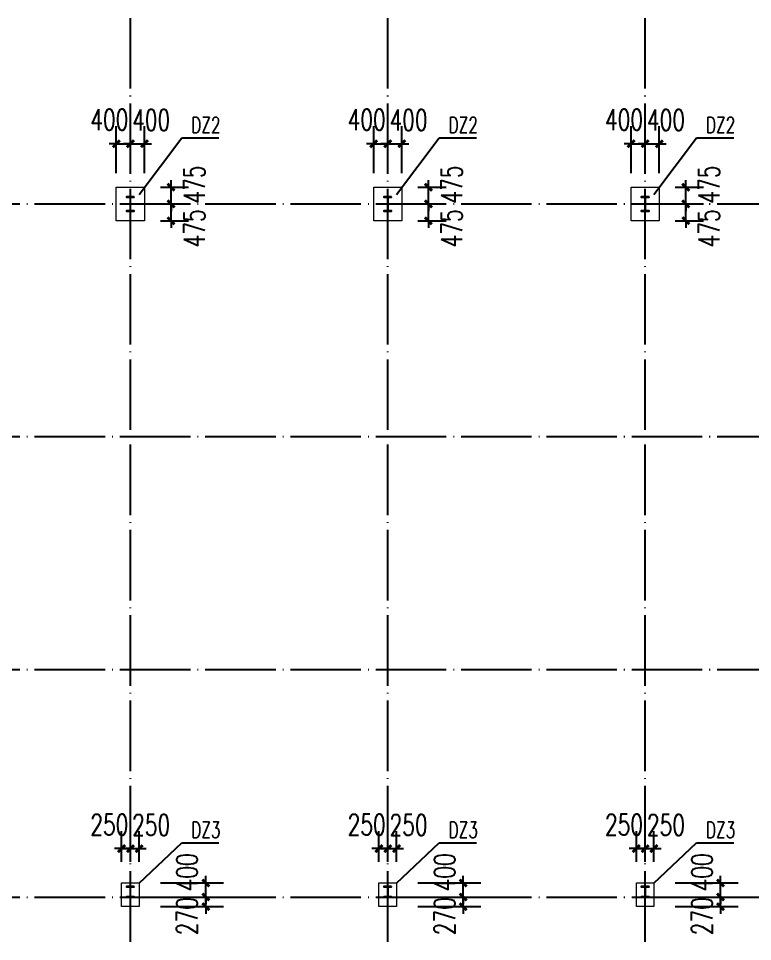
# Model space of a CAD drawing. Extents: x -89996 to 1006241, y -2176 to 440573.
# Drawn here: x 317614 to 338436, y 118822 to 145005 of the extents above; entities that cross this region are included whole.
import ezdxf

# ---------------------------------------------------------------- set-up
doc = ezdxf.new("R2010")
doc.units = 0
doc.header["$LTSCALE"] = 1000
doc.header["$MEASUREMENT"] = 0
doc.linetypes.add('DOTE', pattern=[2.42, 2, -0.2, 0.02, -0.2])
doc.layers.add('BASE_SING', color=7, linetype='Continuous', lineweight=0)
for name, color, linetype in [('DIM_LEAD', 3, 'Continuous'), ('DOTE', 1, 'DOTE'), ('GZ', 50, 'Continuous'), ('WALL', 9, 'Continuous'), ('YCX', 90, 'Continuous')]:
    doc.layers.add(name, color=color, linetype=linetype)
doc.styles.add('_TCH_DIM_T3', font='SIMPLEX', dxfattribs={"width": 0.705882, "bigfont": 'GBCBIG'})
doc.dimstyles.new('TCH-200-1', dxfattribs={"dimtxt": 595, "dimasz": 200, "dimexe": 500, "dimexo": 600, "dimgap": 252.5, "dimtad": 1, "dimdec": 0, "dimzin": 0, "dimdsep": 46, "dimtxsty": '_TCH_DIM_T3', "dimblk": 'ARCHTICK', "dimcen": 0.09, "dimclrd": 3, "dimclre": 3, "dimclrt": 7, "dimazin": 2, "dimtfac": 1, "dimtdec": 0, "dimtix": 1, "dimtmove": 2, "dimatfit": 3, "dimfxl": 0, "dimtolj": 1, "dimtzin": 0, "dimarcsym": 0})

# ---------------------------------------------------------------- blocks, each defined once
blk = doc.blocks.new('A$C3A647AB8')
at = {"layer": 'DOTE'}
for p, q in [((61040, -26.8), (61040, 41826.8)), ((68340, -26.8), (68340, 41826.8)), ((75640, -26.8), (75640, 41826.8)), ((240, 20900), (91240, 20900)), ((240, 14300), (91240, 14300)), ((240, 7700), (91240, 7700)), ((240, 1240), (91240, 1240))]:
    blk.add_line(p, q, dxfattribs=at)
at = {"layer": 'GZ'}
for points in [[(61150, 21100.3), (60930, 21100.3), (60930, 21090.3), (61033.1, 21090.3), (61037, 21085.3), (61037, 20714.9), (61033.1, 20710.3), (60930, 20710.3), (60930, 20700.3), (61150, 20700.3), (61150, 20710.3), (61047, 20710.3), (61043, 20714.7), (61043, 21085.3), (61047, 21090.3), (61150, 21090.3), (61150, 21100.3)], [(68450, 21100.3), (68230, 21100.3), (68230, 21090.3), (68333.1, 21090.3), (68337, 21085.3), (68337, 20714.9), (68333.1, 20710.3), (68230, 20710.3), (68230, 20700.3), (68450, 20700.3), (68450, 20710.3), (68347, 20710.3), (68343, 20714.7), (68343, 21085.3), (68347, 21090.3), (68450, 21090.3), (68450, 21100.3)], [(75750, 21100.3), (75530, 21100.3), (75530, 21090.3), (75633.1, 21090.3), (75637, 21085.3), (75637, 20714.9), (75633.1, 20710.3), (75530, 20710.3), (75530, 20700.3), (75750, 20700.3), (75750, 20710.3), (75647, 20710.3), (75643, 20714.7), (75643, 21085.3), (75647, 21090.3), (75750, 21090.3), (75750, 21100.3)], [(61150, 1540), (60930, 1540), (60930, 1530), (61033.1, 1530), (61037, 1525), (61037, 1254.6), (61033.1, 1250), (60930, 1250), (60930, 1240), (61150, 1240), (61150, 1250), (61047, 1250), (61043, 1254.5), (61043, 1525), (61047, 1530), (61150, 1530), (61150, 1540)], [(68450, 1540), (68230, 1540), (68230, 1530), (68333.1, 1530), (68337, 1525), (68337, 1254.6), (68333.1, 1250), (68230, 1250), (68230, 1240), (68450, 1240), (68450, 1250), (68347, 1250), (68343, 1254.5), (68343, 1525), (68347, 1530), (68450, 1530), (68450, 1540)], [(75750, 1540), (75530, 1540), (75530, 1530), (75633.1, 1530), (75637, 1525), (75637, 1254.6), (75633.1, 1250), (75530, 1250), (75530, 1240), (75750, 1240), (75750, 1250), (75647, 1250), (75643, 1254.5), (75643, 1525), (75647, 1530), (75750, 1530), (75750, 1540)]]:
    blk.add_lwpolyline(points, close=True, dxfattribs=at)
blk = doc.blocks.new('_ArchTick')
at = {"color": 0, "linetype": 'ByBlock', "const_width": 0.4}
blk.add_lwpolyline([(-0.5, -0.5), (0.5, 0.5)], dxfattribs=at)
blk = doc.blocks.new('*D321')
at = {"layer": 'Defpoints', "color": 0, "transparency": 16777216}
for p in [(261230, 119843), (349750, 119843), (349750, 113934)]:
    blk.add_point(p, dxfattribs=at)
at = {"layer": 'WALL', "color": 3, "lineweight": -2, "transparency": 16777216}
for p, q in [((261230, 119243), (261230, 113434)), ((349750, 119243), (349750, 113434)), ((261230, 113934), (349750, 113934))]:
    blk.add_line(p, q, dxfattribs=at)
at = {"layer": 'WALL', "color": 3, "lineweight": -2, "transparency": 16777216, "xscale": 200, "yscale": 200, "zscale": 200, "rotation": 180}
blk.add_blockref('_ArchTick', (261230, 113934), dxfattribs=at)
at = {"layer": 'WALL', "color": 3, "lineweight": -2, "transparency": 16777216, "xscale": 200, "yscale": 200, "zscale": 200}
blk.add_blockref('_ArchTick', (349750, 113934), dxfattribs=at)
at = {"layer": 'WALL', "color": 7, "transparency": 16777216, "insert": (305490, 114484), "char_height": 595, "attachment_point": 5, "style": '_TCH_DIM_T3'}
blk.add_mtext('\\A1;88520', dxfattribs=at)
blk = doc.blocks.new('*D2202')
at = {"layer": 'Defpoints', "color": 0, "transparency": 16777216}
for p in [(320790, 141451), (320390, 140017), (320790, 140017)]:
    blk.add_point(p, dxfattribs=at)
at = {"layer": 'WALL', "color": 3, "lineweight": -2, "transparency": 16777216}
for p, q in [((320390, 140617), (320390, 141951)), ((320790, 140617), (320790, 141951)), ((320390, 141451), (320190, 141451)), ((320390, 141451), (320790, 141451)), ((320790, 141451), (320990, 141451))]:
    blk.add_line(p, q, dxfattribs=at)
at = {"layer": 'WALL', "color": 3, "lineweight": -2, "transparency": 16777216, "xscale": 200, "yscale": 200, "zscale": 200}
blk.add_blockref('_ArchTick', (320390, 141451), dxfattribs=at)
at = {"layer": 'WALL', "color": 3, "lineweight": -2, "transparency": 16777216, "xscale": 200, "yscale": 200, "zscale": 200, "rotation": 180}
blk.add_blockref('_ArchTick', (320790, 141451), dxfattribs=at)
at = {"layer": 'WALL', "color": 7, "transparency": 16777216, "insert": (320192, 142131), "char_height": 595, "attachment_point": 5, "style": '_TCH_DIM_T3'}
blk.add_mtext('\\A1;400', dxfattribs=at)
blk = doc.blocks.new('*D2203')
at = {"layer": 'Defpoints', "color": 0, "transparency": 16777216}
for p in [(321190, 141451), (320790, 140017), (321190, 140017)]:
    blk.add_point(p, dxfattribs=at)
at = {"layer": 'WALL', "color": 3, "lineweight": -2, "transparency": 16777216}
for p, q in [((320790, 140617), (320790, 141951)), ((321190, 140617), (321190, 141951)), ((320790, 141451), (320590, 141451)), ((320790, 141451), (321190, 141451)), ((321190, 141451), (321390, 141451))]:
    blk.add_line(p, q, dxfattribs=at)
at = {"layer": 'WALL', "color": 3, "lineweight": -2, "transparency": 16777216, "xscale": 200, "yscale": 200, "zscale": 200}
blk.add_blockref('_ArchTick', (320790, 141451), dxfattribs=at)
at = {"layer": 'WALL', "color": 3, "lineweight": -2, "transparency": 16777216, "xscale": 200, "yscale": 200, "zscale": 200, "rotation": 180}
blk.add_blockref('_ArchTick', (321190, 141451), dxfattribs=at)
at = {"layer": 'WALL', "color": 7, "transparency": 16777216, "insert": (321378, 142122), "char_height": 595, "attachment_point": 5, "style": '_TCH_DIM_T3'}
blk.add_mtext('\\A1;400', dxfattribs=at)
blk = doc.blocks.new('*D2204')
at = {"layer": 'Defpoints', "color": 0, "transparency": 16777216}
for p in [(321041, 140217), (321941, 140217), (321041, 139743)]:
    blk.add_point(p, dxfattribs=at)
at = {"layer": 'WALL', "color": 3, "lineweight": -2, "transparency": 16777216}
for p, q in [((321941, 140217), (321941, 140417)), ((321641, 140217), (322441, 140217)), ((321941, 139743), (321941, 140217)), ((321641, 139743), (322441, 139743)), ((321941, 139743), (321941, 139543))]:
    blk.add_line(p, q, dxfattribs=at)
at = {"layer": 'WALL', "color": 3, "lineweight": -2, "transparency": 16777216, "xscale": 200, "yscale": 200, "zscale": 200}
for p, rotation in [((321941, 140217), 270), ((321941, 139743), 90)]:
    blk.add_blockref('_ArchTick', p, dxfattribs=dict(at, rotation=rotation))
at = {"layer": 'WALL', "color": 7, "transparency": 16777216, "insert": (322605, 140294), "char_height": 595, "attachment_point": 5, "rotation": 90, "style": '_TCH_DIM_T3'}
blk.add_mtext('\\A1;475', dxfattribs=at)
blk = doc.blocks.new('*D2205')
at = {"layer": 'Defpoints', "color": 0, "transparency": 16777216}
for p in [(321041, 139743), (321941, 139743), (321041, 139268)]:
    blk.add_point(p, dxfattribs=at)
at = {"layer": 'WALL', "color": 3, "lineweight": -2, "transparency": 16777216}
for p, q in [((321941, 139743), (321941, 139943)), ((321641, 139743), (322441, 139743)), ((321941, 139268), (321941, 139743)), ((321641, 139268), (322441, 139268)), ((321941, 139268), (321941, 139068))]:
    blk.add_line(p, q, dxfattribs=at)
at = {"layer": 'WALL', "color": 3, "lineweight": -2, "transparency": 16777216, "xscale": 200, "yscale": 200, "zscale": 200}
for p, rotation in [((321941, 139743), 270), ((321941, 139268), 90)]:
    blk.add_blockref('_ArchTick', p, dxfattribs=dict(at, rotation=rotation))
at = {"layer": 'WALL', "color": 7, "transparency": 16777216, "insert": (322605, 139052), "char_height": 595, "attachment_point": 5, "rotation": 90, "style": '_TCH_DIM_T3'}
blk.add_mtext('\\A1;475', dxfattribs=at)
blk = doc.blocks.new('*D2206')
at = {"layer": 'Defpoints', "color": 0, "transparency": 16777216}
for p in [(320790, 121457), (320540, 120482), (320790, 120483)]:
    blk.add_point(p, dxfattribs=at)
at = {"layer": 'WALL', "color": 3, "lineweight": -2, "transparency": 16777216}
for p, q in [((320540, 121082), (320540, 121957)), ((320790, 121083), (320790, 121957)), ((320540, 121457), (320340, 121457)), ((320540, 121457), (320790, 121457)), ((320790, 121457), (320990, 121457))]:
    blk.add_line(p, q, dxfattribs=at)
at = {"layer": 'WALL', "color": 3, "lineweight": -2, "transparency": 16777216, "xscale": 200, "yscale": 200, "zscale": 200}
blk.add_blockref('_ArchTick', (320540, 121457), dxfattribs=at)
at = {"layer": 'WALL', "color": 3, "lineweight": -2, "transparency": 16777216, "xscale": 200, "yscale": 200, "zscale": 200, "rotation": 180}
blk.add_blockref('_ArchTick', (320790, 121457), dxfattribs=at)
at = {"layer": 'WALL', "color": 7, "transparency": 16777216, "insert": (320192, 122137), "char_height": 595, "attachment_point": 5, "style": '_TCH_DIM_T3'}
blk.add_mtext('\\A1;250', dxfattribs=at)
blk = doc.blocks.new('*D2207')
at = {"layer": 'Defpoints', "color": 0, "transparency": 16777216}
for p in [(321040, 121457), (320790, 120483), (321040, 120482)]:
    blk.add_point(p, dxfattribs=at)
at = {"layer": 'WALL', "color": 3, "lineweight": -2, "transparency": 16777216}
for p, q in [((320790, 121083), (320790, 121957)), ((321040, 121082), (321040, 121957)), ((320790, 121457), (320590, 121457)), ((320790, 121457), (321040, 121457)), ((321040, 121457), (321240, 121457))]:
    blk.add_line(p, q, dxfattribs=at)
at = {"layer": 'WALL', "color": 3, "lineweight": -2, "transparency": 16777216, "xscale": 200, "yscale": 200, "zscale": 200}
blk.add_blockref('_ArchTick', (320790, 121457), dxfattribs=at)
at = {"layer": 'WALL', "color": 3, "lineweight": -2, "transparency": 16777216, "xscale": 200, "yscale": 200, "zscale": 200, "rotation": 180}
blk.add_blockref('_ArchTick', (321040, 121457), dxfattribs=at)
at = {"layer": 'WALL', "color": 7, "transparency": 16777216, "insert": (321378, 122127), "char_height": 595, "attachment_point": 5, "style": '_TCH_DIM_T3'}
blk.add_mtext('\\A1;250', dxfattribs=at)
blk = doc.blocks.new('*D2208')
at = {"layer": 'Defpoints', "color": 0, "transparency": 16777216}
for p in [(321040, 120483), (322928, 120483), (321040, 120083)]:
    blk.add_point(p, dxfattribs=at)
at = {"layer": 'WALL', "color": 3, "lineweight": -2, "transparency": 16777216}
for p, q in [((321640, 120483), (323428, 120483)), ((322928, 120483), (322928, 120683)), ((322928, 120083), (322928, 120483)), ((321640, 120083), (323428, 120083)), ((322928, 120083), (322928, 119883))]:
    blk.add_line(p, q, dxfattribs=at)
at = {"layer": 'WALL', "color": 3, "lineweight": -2, "transparency": 16777216, "xscale": 200, "yscale": 200, "zscale": 200}
for p, rotation in [((322928, 120483), 270), ((322928, 120083), 90)]:
    blk.add_blockref('_ArchTick', p, dxfattribs=dict(at, rotation=rotation))
at = {"layer": 'WALL', "color": 7, "transparency": 16777216, "insert": (322399, 120784), "char_height": 595, "attachment_point": 5, "rotation": 90, "style": '_TCH_DIM_T3'}
blk.add_mtext('\\A1;400', dxfattribs=at)
blk = doc.blocks.new('*D2209')
at = {"layer": 'Defpoints', "color": 0, "transparency": 16777216}
for p in [(321040, 120083), (322928, 120083), (321040, 119812)]:
    blk.add_point(p, dxfattribs=at)
at = {"layer": 'WALL', "color": 3, "lineweight": -2, "transparency": 16777216}
for p, q in [((322928, 120083), (322928, 120283)), ((321640, 120083), (323428, 120083)), ((322928, 119812), (322928, 120083)), ((321640, 119812), (323428, 119812)), ((322928, 119812), (322928, 119612))]:
    blk.add_line(p, q, dxfattribs=at)
at = {"layer": 'WALL', "color": 3, "lineweight": -2, "transparency": 16777216, "xscale": 200, "yscale": 200, "zscale": 200}
for p, rotation in [((322928, 120083), 270), ((322928, 119812), 90)]:
    blk.add_blockref('_ArchTick', p, dxfattribs=dict(at, rotation=rotation))
at = {"layer": 'WALL', "color": 7, "transparency": 16777216, "insert": (322399, 119541), "char_height": 595, "attachment_point": 5, "rotation": 90, "style": '_TCH_DIM_T3'}
blk.add_mtext('\\A1;270', dxfattribs=at)
blk = doc.blocks.new('*D2210')
at = {"layer": 'Defpoints', "color": 0, "transparency": 16777216}
for p in [(328090, 141451), (327690, 140017), (328090, 140017)]:
    blk.add_point(p, dxfattribs=at)
at = {"layer": 'WALL', "color": 3, "lineweight": -2, "transparency": 16777216}
for p, q in [((327690, 140617), (327690, 141951)), ((328090, 140617), (328090, 141951)), ((327690, 141451), (327490, 141451)), ((327690, 141451), (328090, 141451)), ((328090, 141451), (328290, 141451))]:
    blk.add_line(p, q, dxfattribs=at)
at = {"layer": 'WALL', "color": 3, "lineweight": -2, "transparency": 16777216, "xscale": 200, "yscale": 200, "zscale": 200}
blk.add_blockref('_ArchTick', (327690, 141451), dxfattribs=at)
at = {"layer": 'WALL', "color": 3, "lineweight": -2, "transparency": 16777216, "xscale": 200, "yscale": 200, "zscale": 200, "rotation": 180}
blk.add_blockref('_ArchTick', (328090, 141451), dxfattribs=at)
at = {"layer": 'WALL', "color": 7, "transparency": 16777216, "insert": (327492, 142131), "char_height": 595, "attachment_point": 5, "style": '_TCH_DIM_T3'}
blk.add_mtext('\\A1;400', dxfattribs=at)
blk = doc.blocks.new('*D2211')
at = {"layer": 'Defpoints', "color": 0, "transparency": 16777216}
for p in [(328490, 141451), (328090, 140017), (328490, 140017)]:
    blk.add_point(p, dxfattribs=at)
at = {"layer": 'WALL', "color": 3, "lineweight": -2, "transparency": 16777216}
for p, q in [((328090, 140617), (328090, 141951)), ((328490, 140617), (328490, 141951)), ((328090, 141451), (327890, 141451)), ((328090, 141451), (328490, 141451)), ((328490, 141451), (328690, 141451))]:
    blk.add_line(p, q, dxfattribs=at)
at = {"layer": 'WALL', "color": 3, "lineweight": -2, "transparency": 16777216, "xscale": 200, "yscale": 200, "zscale": 200}
blk.add_blockref('_ArchTick', (328090, 141451), dxfattribs=at)
at = {"layer": 'WALL', "color": 3, "lineweight": -2, "transparency": 16777216, "xscale": 200, "yscale": 200, "zscale": 200, "rotation": 180}
blk.add_blockref('_ArchTick', (328490, 141451), dxfattribs=at)
at = {"layer": 'WALL', "color": 7, "transparency": 16777216, "insert": (328678, 142122), "char_height": 595, "attachment_point": 5, "style": '_TCH_DIM_T3'}
blk.add_mtext('\\A1;400', dxfattribs=at)
blk = doc.blocks.new('*D2212')
at = {"layer": 'Defpoints', "color": 0, "transparency": 16777216}
for p in [(328341, 140217), (329241, 140217), (328341, 139743)]:
    blk.add_point(p, dxfattribs=at)
at = {"layer": 'WALL', "color": 3, "lineweight": -2, "transparency": 16777216}
for p, q in [((329241, 140217), (329241, 140417)), ((328941, 140217), (329741, 140217)), ((329241, 139743), (329241, 140217)), ((328941, 139743), (329741, 139743)), ((329241, 139743), (329241, 139543))]:
    blk.add_line(p, q, dxfattribs=at)
at = {"layer": 'WALL', "color": 3, "lineweight": -2, "transparency": 16777216, "xscale": 200, "yscale": 200, "zscale": 200}
for p, rotation in [((329241, 140217), 270), ((329241, 139743), 90)]:
    blk.add_blockref('_ArchTick', p, dxfattribs=dict(at, rotation=rotation))
at = {"layer": 'WALL', "color": 7, "transparency": 16777216, "insert": (329905, 140294), "char_height": 595, "attachment_point": 5, "rotation": 90, "style": '_TCH_DIM_T3'}
blk.add_mtext('\\A1;475', dxfattribs=at)
blk = doc.blocks.new('*D2213')
at = {"layer": 'Defpoints', "color": 0, "transparency": 16777216}
for p in [(328341, 139743), (329241, 139743), (328341, 139268)]:
    blk.add_point(p, dxfattribs=at)
at = {"layer": 'WALL', "color": 3, "lineweight": -2, "transparency": 16777216}
for p, q in [((329241, 139743), (329241, 139943)), ((328941, 139743), (329741, 139743)), ((329241, 139268), (329241, 139743)), ((328941, 139268), (329741, 139268)), ((329241, 139268), (329241, 139068))]:
    blk.add_line(p, q, dxfattribs=at)
at = {"layer": 'WALL', "color": 3, "lineweight": -2, "transparency": 16777216, "xscale": 200, "yscale": 200, "zscale": 200}
for p, rotation in [((329241, 139743), 270), ((329241, 139268), 90)]:
    blk.add_blockref('_ArchTick', p, dxfattribs=dict(at, rotation=rotation))
at = {"layer": 'WALL', "color": 7, "transparency": 16777216, "insert": (329905, 139052), "char_height": 595, "attachment_point": 5, "rotation": 90, "style": '_TCH_DIM_T3'}
blk.add_mtext('\\A1;475', dxfattribs=at)
blk = doc.blocks.new('*D2214')
at = {"layer": 'Defpoints', "color": 0, "transparency": 16777216}
for p in [(328090, 121457), (327840, 120482), (328090, 120483)]:
    blk.add_point(p, dxfattribs=at)
at = {"layer": 'WALL', "color": 3, "lineweight": -2, "transparency": 16777216}
for p, q in [((327840, 121082), (327840, 121957)), ((328090, 121083), (328090, 121957)), ((327840, 121457), (327640, 121457)), ((327840, 121457), (328090, 121457)), ((328090, 121457), (328290, 121457))]:
    blk.add_line(p, q, dxfattribs=at)
at = {"layer": 'WALL', "color": 3, "lineweight": -2, "transparency": 16777216, "xscale": 200, "yscale": 200, "zscale": 200}
blk.add_blockref('_ArchTick', (327840, 121457), dxfattribs=at)
at = {"layer": 'WALL', "color": 3, "lineweight": -2, "transparency": 16777216, "xscale": 200, "yscale": 200, "zscale": 200, "rotation": 180}
blk.add_blockref('_ArchTick', (328090, 121457), dxfattribs=at)
at = {"layer": 'WALL', "color": 7, "transparency": 16777216, "insert": (327492, 122137), "char_height": 595, "attachment_point": 5, "style": '_TCH_DIM_T3'}
blk.add_mtext('\\A1;250', dxfattribs=at)
blk = doc.blocks.new('*D2215')
at = {"layer": 'Defpoints', "color": 0, "transparency": 16777216}
for p in [(328340, 121457), (328090, 120483), (328340, 120482)]:
    blk.add_point(p, dxfattribs=at)
at = {"layer": 'WALL', "color": 3, "lineweight": -2, "transparency": 16777216}
for p, q in [((328090, 121083), (328090, 121957)), ((328340, 121082), (328340, 121957)), ((328090, 121457), (327890, 121457)), ((328090, 121457), (328340, 121457)), ((328340, 121457), (328540, 121457))]:
    blk.add_line(p, q, dxfattribs=at)
at = {"layer": 'WALL', "color": 3, "lineweight": -2, "transparency": 16777216, "xscale": 200, "yscale": 200, "zscale": 200}
blk.add_blockref('_ArchTick', (328090, 121457), dxfattribs=at)
at = {"layer": 'WALL', "color": 3, "lineweight": -2, "transparency": 16777216, "xscale": 200, "yscale": 200, "zscale": 200, "rotation": 180}
blk.add_blockref('_ArchTick', (328340, 121457), dxfattribs=at)
at = {"layer": 'WALL', "color": 7, "transparency": 16777216, "insert": (328678, 122127), "char_height": 595, "attachment_point": 5, "style": '_TCH_DIM_T3'}
blk.add_mtext('\\A1;250', dxfattribs=at)
blk = doc.blocks.new('*D2216')
at = {"layer": 'Defpoints', "color": 0, "transparency": 16777216}
for p in [(328340, 120483), (330228, 120483), (328340, 120083)]:
    blk.add_point(p, dxfattribs=at)
at = {"layer": 'WALL', "color": 3, "lineweight": -2, "transparency": 16777216}
for p, q in [((328940, 120483), (330728, 120483)), ((330228, 120483), (330228, 120683)), ((330228, 120083), (330228, 120483)), ((328940, 120083), (330728, 120083)), ((330228, 120083), (330228, 119883))]:
    blk.add_line(p, q, dxfattribs=at)
at = {"layer": 'WALL', "color": 3, "lineweight": -2, "transparency": 16777216, "xscale": 200, "yscale": 200, "zscale": 200}
for p, rotation in [((330228, 120483), 270), ((330228, 120083), 90)]:
    blk.add_blockref('_ArchTick', p, dxfattribs=dict(at, rotation=rotation))
at = {"layer": 'WALL', "color": 7, "transparency": 16777216, "insert": (329699, 120784), "char_height": 595, "attachment_point": 5, "rotation": 90, "style": '_TCH_DIM_T3'}
blk.add_mtext('\\A1;400', dxfattribs=at)
blk = doc.blocks.new('*D2217')
at = {"layer": 'Defpoints', "color": 0, "transparency": 16777216}
for p in [(328340, 120083), (330228, 120083), (328340, 119812)]:
    blk.add_point(p, dxfattribs=at)
at = {"layer": 'WALL', "color": 3, "lineweight": -2, "transparency": 16777216}
for p, q in [((330228, 120083), (330228, 120283)), ((328940, 120083), (330728, 120083)), ((330228, 119812), (330228, 120083)), ((328940, 119812), (330728, 119812)), ((330228, 119812), (330228, 119612))]:
    blk.add_line(p, q, dxfattribs=at)
at = {"layer": 'WALL', "color": 3, "lineweight": -2, "transparency": 16777216, "xscale": 200, "yscale": 200, "zscale": 200}
for p, rotation in [((330228, 120083), 270), ((330228, 119812), 90)]:
    blk.add_blockref('_ArchTick', p, dxfattribs=dict(at, rotation=rotation))
at = {"layer": 'WALL', "color": 7, "transparency": 16777216, "insert": (329699, 119541), "char_height": 595, "attachment_point": 5, "rotation": 90, "style": '_TCH_DIM_T3'}
blk.add_mtext('\\A1;270', dxfattribs=at)
blk = doc.blocks.new('*D2218')
at = {"layer": 'Defpoints', "color": 0, "transparency": 16777216}
for p in [(335390, 141451), (334990, 140017), (335390, 140017)]:
    blk.add_point(p, dxfattribs=at)
at = {"layer": 'WALL', "color": 3, "lineweight": -2, "transparency": 16777216}
for p, q in [((334990, 140617), (334990, 141951)), ((335390, 140617), (335390, 141951)), ((334990, 141451), (334790, 141451)), ((334990, 141451), (335390, 141451)), ((335390, 141451), (335590, 141451))]:
    blk.add_line(p, q, dxfattribs=at)
at = {"layer": 'WALL', "color": 3, "lineweight": -2, "transparency": 16777216, "xscale": 200, "yscale": 200, "zscale": 200}
blk.add_blockref('_ArchTick', (334990, 141451), dxfattribs=at)
at = {"layer": 'WALL', "color": 3, "lineweight": -2, "transparency": 16777216, "xscale": 200, "yscale": 200, "zscale": 200, "rotation": 180}
blk.add_blockref('_ArchTick', (335390, 141451), dxfattribs=at)
at = {"layer": 'WALL', "color": 7, "transparency": 16777216, "insert": (334792, 142131), "char_height": 595, "attachment_point": 5, "style": '_TCH_DIM_T3'}
blk.add_mtext('\\A1;400', dxfattribs=at)
blk = doc.blocks.new('*D2219')
at = {"layer": 'Defpoints', "color": 0, "transparency": 16777216}
for p in [(335790, 141451), (335390, 140017), (335790, 140017)]:
    blk.add_point(p, dxfattribs=at)
at = {"layer": 'WALL', "color": 3, "lineweight": -2, "transparency": 16777216}
for p, q in [((335390, 140617), (335390, 141951)), ((335790, 140617), (335790, 141951)), ((335390, 141451), (335190, 141451)), ((335390, 141451), (335790, 141451)), ((335790, 141451), (335990, 141451))]:
    blk.add_line(p, q, dxfattribs=at)
at = {"layer": 'WALL', "color": 3, "lineweight": -2, "transparency": 16777216, "xscale": 200, "yscale": 200, "zscale": 200}
blk.add_blockref('_ArchTick', (335390, 141451), dxfattribs=at)
at = {"layer": 'WALL', "color": 3, "lineweight": -2, "transparency": 16777216, "xscale": 200, "yscale": 200, "zscale": 200, "rotation": 180}
blk.add_blockref('_ArchTick', (335790, 141451), dxfattribs=at)
at = {"layer": 'WALL', "color": 7, "transparency": 16777216, "insert": (335978, 142122), "char_height": 595, "attachment_point": 5, "style": '_TCH_DIM_T3'}
blk.add_mtext('\\A1;400', dxfattribs=at)
blk = doc.blocks.new('*D2220')
at = {"layer": 'Defpoints', "color": 0, "transparency": 16777216}
for p in [(335641, 140217), (336541, 140217), (335641, 139743)]:
    blk.add_point(p, dxfattribs=at)
at = {"layer": 'WALL', "color": 3, "lineweight": -2, "transparency": 16777216}
for p, q in [((336541, 140217), (336541, 140417)), ((336241, 140217), (337041, 140217)), ((336541, 139743), (336541, 140217)), ((336241, 139743), (337041, 139743)), ((336541, 139743), (336541, 139543))]:
    blk.add_line(p, q, dxfattribs=at)
at = {"layer": 'WALL', "color": 3, "lineweight": -2, "transparency": 16777216, "xscale": 200, "yscale": 200, "zscale": 200}
for p, rotation in [((336541, 140217), 270), ((336541, 139743), 90)]:
    blk.add_blockref('_ArchTick', p, dxfattribs=dict(at, rotation=rotation))
at = {"layer": 'WALL', "color": 7, "transparency": 16777216, "insert": (337205, 140294), "char_height": 595, "attachment_point": 5, "rotation": 90, "style": '_TCH_DIM_T3'}
blk.add_mtext('\\A1;475', dxfattribs=at)
blk = doc.blocks.new('*D2221')
at = {"layer": 'Defpoints', "color": 0, "transparency": 16777216}
for p in [(335641, 139743), (336541, 139743), (335641, 139268)]:
    blk.add_point(p, dxfattribs=at)
at = {"layer": 'WALL', "color": 3, "lineweight": -2, "transparency": 16777216}
for p, q in [((336541, 139743), (336541, 139943)), ((336241, 139743), (337041, 139743)), ((336541, 139268), (336541, 139743)), ((336241, 139268), (337041, 139268)), ((336541, 139268), (336541, 139068))]:
    blk.add_line(p, q, dxfattribs=at)
at = {"layer": 'WALL', "color": 3, "lineweight": -2, "transparency": 16777216, "xscale": 200, "yscale": 200, "zscale": 200}
for p, rotation in [((336541, 139743), 270), ((336541, 139268), 90)]:
    blk.add_blockref('_ArchTick', p, dxfattribs=dict(at, rotation=rotation))
at = {"layer": 'WALL', "color": 7, "transparency": 16777216, "insert": (337205, 139052), "char_height": 595, "attachment_point": 5, "rotation": 90, "style": '_TCH_DIM_T3'}
blk.add_mtext('\\A1;475', dxfattribs=at)
blk = doc.blocks.new('*D2222')
at = {"layer": 'Defpoints', "color": 0, "transparency": 16777216}
for p in [(335390, 121457), (335140, 120482), (335390, 120483)]:
    blk.add_point(p, dxfattribs=at)
at = {"layer": 'WALL', "color": 3, "lineweight": -2, "transparency": 16777216}
for p, q in [((335140, 121082), (335140, 121957)), ((335390, 121083), (335390, 121957)), ((335140, 121457), (334940, 121457)), ((335140, 121457), (335390, 121457)), ((335390, 121457), (335590, 121457))]:
    blk.add_line(p, q, dxfattribs=at)
at = {"layer": 'WALL', "color": 3, "lineweight": -2, "transparency": 16777216, "xscale": 200, "yscale": 200, "zscale": 200}
blk.add_blockref('_ArchTick', (335140, 121457), dxfattribs=at)
at = {"layer": 'WALL', "color": 3, "lineweight": -2, "transparency": 16777216, "xscale": 200, "yscale": 200, "zscale": 200, "rotation": 180}
blk.add_blockref('_ArchTick', (335390, 121457), dxfattribs=at)
at = {"layer": 'WALL', "color": 7, "transparency": 16777216, "insert": (334792, 122137), "char_height": 595, "attachment_point": 5, "style": '_TCH_DIM_T3'}
blk.add_mtext('\\A1;250', dxfattribs=at)
blk = doc.blocks.new('*D2223')
at = {"layer": 'Defpoints', "color": 0, "transparency": 16777216}
for p in [(335640, 121457), (335390, 120483), (335640, 120482)]:
    blk.add_point(p, dxfattribs=at)
at = {"layer": 'WALL', "color": 3, "lineweight": -2, "transparency": 16777216}
for p, q in [((335390, 121083), (335390, 121957)), ((335640, 121082), (335640, 121957)), ((335390, 121457), (335190, 121457)), ((335390, 121457), (335640, 121457)), ((335640, 121457), (335840, 121457))]:
    blk.add_line(p, q, dxfattribs=at)
at = {"layer": 'WALL', "color": 3, "lineweight": -2, "transparency": 16777216, "xscale": 200, "yscale": 200, "zscale": 200}
blk.add_blockref('_ArchTick', (335390, 121457), dxfattribs=at)
at = {"layer": 'WALL', "color": 3, "lineweight": -2, "transparency": 16777216, "xscale": 200, "yscale": 200, "zscale": 200, "rotation": 180}
blk.add_blockref('_ArchTick', (335640, 121457), dxfattribs=at)
at = {"layer": 'WALL', "color": 7, "transparency": 16777216, "insert": (335978, 122127), "char_height": 595, "attachment_point": 5, "style": '_TCH_DIM_T3'}
blk.add_mtext('\\A1;250', dxfattribs=at)
blk = doc.blocks.new('*D2224')
at = {"layer": 'Defpoints', "color": 0, "transparency": 16777216}
for p in [(335640, 120483), (337528, 120483), (335640, 120083)]:
    blk.add_point(p, dxfattribs=at)
at = {"layer": 'WALL', "color": 3, "lineweight": -2, "transparency": 16777216}
for p, q in [((336240, 120483), (338028, 120483)), ((337528, 120483), (337528, 120683)), ((337528, 120083), (337528, 120483)), ((336240, 120083), (338028, 120083)), ((337528, 120083), (337528, 119883))]:
    blk.add_line(p, q, dxfattribs=at)
at = {"layer": 'WALL', "color": 3, "lineweight": -2, "transparency": 16777216, "xscale": 200, "yscale": 200, "zscale": 200}
for p, rotation in [((337528, 120483), 270), ((337528, 120083), 90)]:
    blk.add_blockref('_ArchTick', p, dxfattribs=dict(at, rotation=rotation))
at = {"layer": 'WALL', "color": 7, "transparency": 16777216, "insert": (336999, 120784), "char_height": 595, "attachment_point": 5, "rotation": 90, "style": '_TCH_DIM_T3'}
blk.add_mtext('\\A1;400', dxfattribs=at)
blk = doc.blocks.new('*D2225')
at = {"layer": 'Defpoints', "color": 0, "transparency": 16777216}
for p in [(335640, 120083), (337528, 120083), (335640, 119812)]:
    blk.add_point(p, dxfattribs=at)
at = {"layer": 'WALL', "color": 3, "lineweight": -2, "transparency": 16777216}
for p, q in [((337528, 120083), (337528, 120283)), ((336240, 120083), (338028, 120083)), ((337528, 119812), (337528, 120083)), ((336240, 119812), (338028, 119812)), ((337528, 119812), (337528, 119612))]:
    blk.add_line(p, q, dxfattribs=at)
at = {"layer": 'WALL', "color": 3, "lineweight": -2, "transparency": 16777216, "xscale": 200, "yscale": 200, "zscale": 200}
for p, rotation in [((337528, 120083), 270), ((337528, 119812), 90)]:
    blk.add_blockref('_ArchTick', p, dxfattribs=dict(at, rotation=rotation))
at = {"layer": 'WALL', "color": 7, "transparency": 16777216, "insert": (336999, 119541), "char_height": 595, "attachment_point": 5, "rotation": 90, "style": '_TCH_DIM_T3'}
blk.add_mtext('\\A1;270', dxfattribs=at)

msp = doc.modelspace()

# ---------------------------------------------------------------- linework, layer by layer
at = {"layer": 'BASE_SING'}
for points in [[(321189.64, 139267.56), (320389.64, 139267.56), (320389.64, 140217.3), (321189.64, 140217.3)], [(328489.64, 139267.56), (327689.64, 139267.56), (327689.64, 140217.3), (328489.64, 140217.3)], [(335789.64, 139267.56), (334989.64, 139267.56), (334989.64, 140217.3), (335789.64, 140217.3)], [(321039.64, 119812.43), (320539.64, 119812.43), (320539.64, 120482.68), (321039.64, 120482.68)], [(328339.64, 119812.43), (327839.64, 119812.43), (327839.64, 120482.68), (328339.64, 120482.68)], [(335639.64, 119812.43), (335139.64, 119812.43), (335139.64, 120482.68), (335639.64, 120482.68)]]:
    msp.add_lwpolyline(points, close=True, dxfattribs=at)
at = {"layer": 'DIM_LEAD'}
for p, q in [((321040.61, 140011.17), (322247.08, 141617.02)), ((322247.08, 141617.02), (323302.07, 141617.02)), ((328340.61, 140011.17), (329547.08, 141617.02)), ((329547.08, 141617.02), (330602.07, 141617.02)), ((335640.61, 140011.17), (336847.08, 141617.02)), ((336847.08, 141617.02), (337902.07, 141617.02)), ((321039.64, 120482.17), (322247.08, 121622.74)), ((322247.08, 121622.74), (323302.07, 121622.74)), ((328339.64, 120482.17), (329547.08, 121622.74)), ((329547.08, 121622.74), (330602.07, 121622.74)), ((335639.64, 120482.17), (336847.08, 121622.74)), ((336847.08, 121622.74), (337902.07, 121622.74))]:
    msp.add_line(p, q, dxfattribs=at)

# ---------------------------------------------------------------- block references
at = {"layer": 'WALL'}
msp.add_blockref('A$C3A647AB8', (259749.65, 118842.68), dxfattribs=at)

# ---------------------------------------------------------------- texts
at = {"layer": 'YCX', "color": 6, "style": '_TCH_DIM_T3', "width": 0.705882}
for p in [(322515.34, 141757), (329815.34, 141757), (337115.34, 141757)]:
    msp.add_text('DZ2', height=450, dxfattribs=at).set_placement(p)
at = {"layer": 'YCX', "color": 2, "style": '_TCH_DIM_T3', "width": 0.705882}
for p in [(322515.34, 121762.73), (329815.34, 121762.73), (337115.34, 121762.73)]:
    msp.add_text('DZ3', height=450, dxfattribs=at).set_placement(p)

# ---------------------------------------------------------------- dimensions: what is measured, and where the dimension line sits
at = {"layer": 'WALL'}
for base, p1, p2, picture, middle in [((320789.64, 141451.36), (320389.64, 140017.04), (320789.64, 140017.04), '*D2202', (320192.34, 142131.36)), ((321189.64, 141451.36), (320789.64, 140017.04), (321189.64, 140017.04), '*D2203', (321378.45, 142121.59)), ((328089.64, 141451.36), (327689.64, 140017.04), (328089.64, 140017.04), '*D2210', (327492.34, 142131.36)), ((328489.64, 141451.36), (328089.64, 140017.04), (328489.64, 140017.04), '*D2211', (328678.45, 142121.59)), ((335389.64, 141451.36), (334989.64, 140017.04), (335389.64, 140017.04), '*D2218', (334792.34, 142131.36)), ((335789.64, 141451.36), (335389.64, 140017.04), (335789.64, 140017.04), '*D2219', (335978.45, 142121.59)), ((320789.64, 121457.08), (320539.64, 120482.17), (320789.64, 120482.68), '*D2206', (320192.34, 122137.09)), ((321039.64, 121457.08), (320789.64, 120482.68), (321039.64, 120482.17), '*D2207', (321378.45, 122127.31)), ((328089.64, 121457.08), (327839.64, 120482.17), (328089.64, 120482.68), '*D2214', (327492.34, 122137.09)), ((328339.64, 121457.08), (328089.64, 120482.68), (328339.64, 120482.17), '*D2215', (328678.45, 122127.31)), ((335389.64, 121457.08), (335139.64, 120482.17), (335389.64, 120482.68), '*D2222', (334792.34, 122137.09)), ((335639.64, 121457.08), (335389.64, 120482.68), (335639.64, 120482.17), '*D2223', (335978.45, 122127.31))]:
    dim = msp.add_linear_dim(base=base, p1=p1, p2=p2, dimstyle='TCH-200-1', dxfattribs=at)
    dim.commit()
    dim.dimension.update_dxf_attribs({"geometry": picture, "text_midpoint": middle, "dimtype": 128})
for base, p1, p2, picture, middle in [((321941.18, 140217.3), (321040.61, 139742.68), (321040.61, 140217.3), '*D2204', (322605.1, 140294.5)), ((329241.18, 140217.3), (328340.61, 139742.68), (328340.61, 140217.3), '*D2212', (329905.1, 140294.5)), ((336541.18, 140217.3), (335640.61, 139742.68), (335640.61, 140217.3), '*D2220', (337205.1, 140294.5)), ((321941.18, 139742.68), (321040.61, 139267.56), (321040.61, 139742.68), '*D2205', (322605.1, 139051.61)), ((329241.18, 139742.68), (328340.61, 139267.56), (328340.61, 139742.68), '*D2213', (329905.1, 139051.61)), ((336541.18, 139742.68), (335640.61, 139267.56), (335640.61, 139742.68), '*D2221', (337205.1, 139051.61)), ((322928.35, 120482.68), (321039.64, 120082.68), (321039.64, 120482.68), '*D2208', (322399.44, 120784.24)), ((330228.35, 120482.68), (328339.64, 120082.68), (328339.64, 120482.68), '*D2216', (329699.44, 120784.24)), ((337528.35, 120482.68), (335639.64, 120082.68), (335639.64, 120482.68), '*D2224', (336999.44, 120784.24)), ((322928.35, 120082.68), (321039.64, 119812.43), (321039.64, 120082.68), '*D2209', (322399.44, 119541.35)), ((330228.35, 120082.68), (328339.64, 119812.43), (328339.64, 120082.68), '*D2217', (329699.44, 119541.35)), ((337528.35, 120082.68), (335639.64, 119812.43), (335639.64, 120082.68), '*D2225', (336999.44, 119541.35))]:
    dim = msp.add_linear_dim(base=base, p1=p1, p2=p2, angle=270, dimstyle='TCH-200-1', dxfattribs=at)
    dim.commit()
    dim.dimension.update_dxf_attribs({"geometry": picture, "text_midpoint": middle, "dimtype": 128})
dim = msp.add_linear_dim(base=(349749.64, 113934.14), p1=(261229.64, 119842.68), p2=(349749.64, 119842.68), dimstyle='TCH-200-1', dxfattribs=at)
dim.commit()
dim.dimension.update_dxf_attribs({"geometry": '*D321', "text_midpoint": (305489.64, 114484.14)})

doc.saveas('drawing.dxf')
